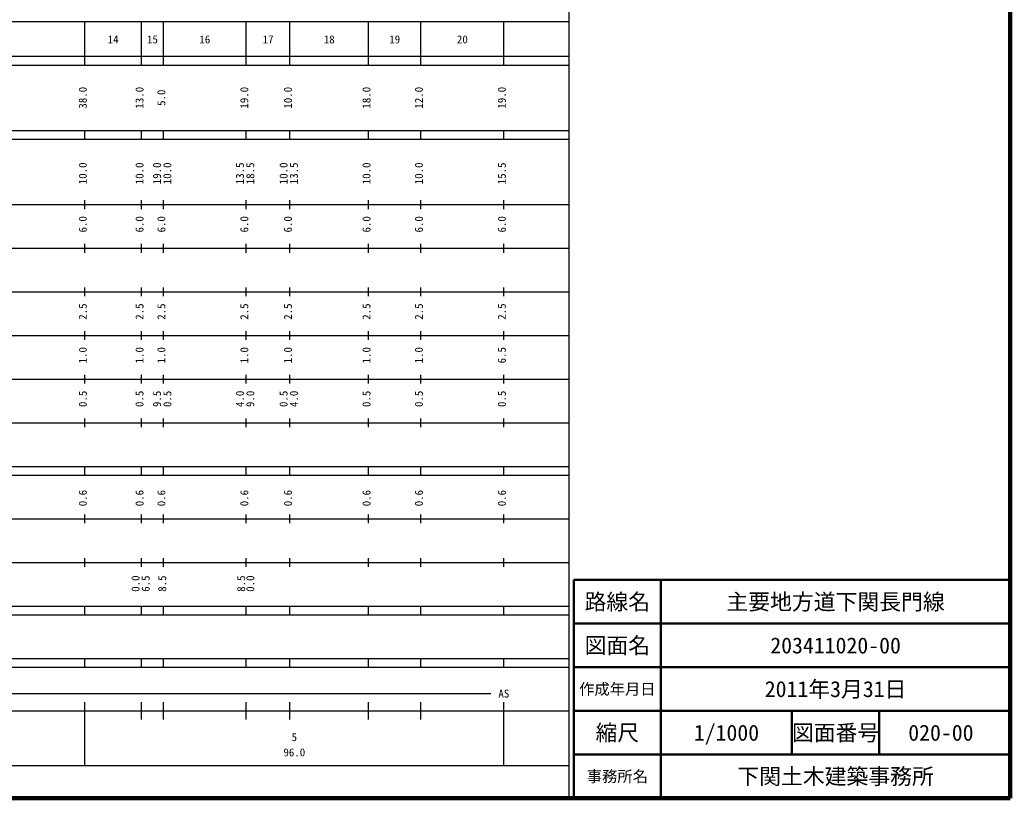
# Model space of a CAD drawing. Units: millimetres on the paper, enlarged 1000 times. Extents: x 40000 to 680000, y 20000 to 380000.
# Drawn here: x 453114 to 680000, y 20000 to 198357 of the extents above; entities that cross this region are included whole.
import ezdxf
from ezdxf.enums import TextEntityAlignment as Align

# ---------------------------------------------------------------- set-up
doc = ezdxf.new("R2010")
doc.units = ezdxf.units.MM
doc.header["$LTSCALE"] = 1000
for name, color, linetype, lineweight in [('M-TTL', 2, 'Continuous', 140), ('M-TTL-BAND', 7, 'Continuous', 25), ('M-TTL-FRAM', 2, 'Continuous', 50), ('M-TTL-LINE', 7, 'Continuous', 50)]:
    doc.layers.add(name, color=color, linetype=linetype, lineweight=lineweight)
doc.layers.add('M-TTL-TXT', color=7, linetype='Continuous')
doc.styles.add('ＭＳ ゴシック', font='')
doc.styles.get('ＭＳ ゴシック').set_extended_font_data('MS Gothic')

msp = doc.modelspace()

# ---------------------------------------------------------------- linework, layer by layer
at = {"layer": 'M-TTL'}
for p, q in [((680000, 20000), (680000, 380000)), ((40000, 20000), (680000, 20000))]:
    msp.add_line(p, q, dxfattribs=at)
at = {"layer": 'M-TTL-BAND'}
for p, q in [((579000, 20000), (579000, 370000)), ((68000, 198000), (579000, 198000)), ((468000, 188000), (468000, 198000)), ((481000, 188000), (481000, 198000)), ((486000, 188000), (486000, 198000)), ((505000, 188000), (505000, 198000)), ((515000, 188000), (515000, 198000)), ((533000, 188000), (533000, 198000)), ((545000, 188000), (545000, 198000)), ((564000, 188000), (564000, 198000)), ((40000, 190000), (579000, 190000)), ((40000, 188000), (579000, 188000)), ((40000, 173000), (579000, 173000)), ((468000, 171000), (468000, 173000)), ((481000, 171000), (481000, 173000)), ((486000, 171000), (486000, 173000)), ((505000, 171000), (505000, 173000)), ((515000, 171000), (515000, 173000)), ((533000, 171000), (533000, 173000)), ((545000, 171000), (545000, 173000)), ((564000, 171000), (564000, 173000)), ((40000, 171000), (579000, 171000)), ((468000, 155000), (468000, 157000)), ((481000, 155000), (481000, 157000)), ((486000, 155000), (486000, 157000)), ((505000, 155000), (505000, 157000)), ((515000, 155000), (515000, 157000)), ((533000, 155000), (533000, 157000)), ((545000, 155000), (545000, 157000)), ((564000, 155000), (564000, 157000)), ((40000, 156000), (579000, 156000)), ((46000, 146000), (579000, 146000)), ((468000, 145000), (468000, 147000)), ((481000, 145000), (481000, 147000)), ((486000, 145000), (486000, 147000)), ((505000, 145000), (505000, 147000)), ((515000, 145000), (515000, 147000)), ((533000, 145000), (533000, 147000)), ((545000, 145000), (545000, 147000)), ((564000, 145000), (564000, 147000)), ((468000, 135000), (468000, 137000)), ((481000, 135000), (481000, 137000)), ((486000, 135000), (486000, 137000)), ((505000, 135000), (505000, 137000)), ((515000, 135000), (515000, 137000)), ((533000, 135000), (533000, 137000)), ((545000, 135000), (545000, 137000)), ((564000, 135000), (564000, 137000)), ((52000, 136000), (579000, 136000)), ((46000, 126000), (579000, 126000)), ((468000, 125000), (468000, 127000)), ((481000, 125000), (481000, 127000)), ((486000, 125000), (486000, 127000)), ((505000, 125000), (505000, 127000)), ((515000, 125000), (515000, 127000)), ((533000, 125000), (533000, 127000)), ((545000, 125000), (545000, 127000)), ((564000, 125000), (564000, 127000)), ((52000, 116000), (579000, 116000)), ((468000, 115000), (468000, 117000)), ((481000, 115000), (481000, 117000)), ((486000, 115000), (486000, 117000)), ((505000, 115000), (505000, 117000)), ((515000, 115000), (515000, 117000)), ((533000, 115000), (533000, 117000)), ((545000, 115000), (545000, 117000)), ((564000, 115000), (564000, 117000)), ((468000, 105000), (468000, 107000)), ((481000, 105000), (481000, 107000)), ((486000, 105000), (486000, 107000)), ((505000, 105000), (505000, 107000)), ((515000, 105000), (515000, 107000)), ((533000, 105000), (533000, 107000)), ((545000, 105000), (545000, 107000)), ((564000, 105000), (564000, 107000)), ((46000, 106000), (579000, 106000)), ((40000, 96000), (579000, 96000)), ((468000, 94000), (468000, 96000)), ((481000, 94000), (481000, 96000)), ((486000, 94000), (486000, 96000)), ((505000, 94000), (505000, 96000)), ((515000, 94000), (515000, 96000)), ((533000, 94000), (533000, 96000)), ((545000, 94000), (545000, 96000)), ((564000, 94000), (564000, 96000)), ((40000, 94000), (579000, 94000)), ((49000, 84000), (579000, 84000)), ((468000, 83000), (468000, 85000)), ((481000, 83000), (481000, 85000)), ((486000, 83000), (486000, 85000)), ((505000, 83000), (505000, 85000)), ((515000, 83000), (515000, 85000)), ((533000, 83000), (533000, 85000)), ((545000, 83000), (545000, 85000)), ((564000, 83000), (564000, 85000)), ((468000, 73000), (468000, 75000)), ((481000, 73000), (481000, 75000)), ((486000, 73000), (486000, 75000)), ((505000, 73000), (505000, 75000)), ((515000, 73000), (515000, 75000)), ((533000, 73000), (533000, 75000)), ((545000, 73000), (545000, 75000)), ((564000, 73000), (564000, 75000)), ((40000, 74000), (579000, 74000)), ((40000, 64000), (579000, 64000)), ((468000, 62000), (468000, 64000)), ((481000, 62000), (481000, 64000)), ((486000, 62000), (486000, 64000)), ((505000, 62000), (505000, 64000)), ((515000, 62000), (515000, 64000)), ((533000, 62000), (533000, 64000)), ((545000, 62000), (545000, 64000)), ((564000, 62000), (564000, 64000)), ((40000, 62000), (579000, 62000)), ((40000, 52000), (579000, 52000)), ((40000, 50000), (579000, 50000)), ((468000, 50000), (468000, 52000)), ((481000, 50000), (481000, 52000)), ((486000, 50000), (486000, 52000)), ((505000, 50000), (505000, 52000)), ((515000, 50000), (515000, 52000)), ((533000, 50000), (533000, 52000)), ((545000, 50000), (545000, 52000)), ((564000, 50000), (564000, 52000)), ((71000, 44000), (561000, 44000)), ((468000, 27500), (468000, 42000)), ((481000, 38000), (481000, 42000)), ((486000, 38000), (486000, 42000)), ((505000, 38000), (505000, 42000)), ((515000, 38000), (515000, 42000)), ((533000, 38000), (533000, 42000)), ((545000, 38000), (545000, 42000)), ((564000, 27500), (564000, 42000)), ((40000, 40000), (579000, 40000)), ((68000, 27500), (579000, 27500))]:
    msp.add_line(p, q, dxfattribs=at)
at = {"layer": 'M-TTL-FRAM'}
for p, q in [((680000, 70000), (580000, 70000)), ((580000, 70000), (580000, 20000))]:
    msp.add_line(p, q, dxfattribs=at)
at = {"layer": 'M-TTL-LINE'}
for p, q in [((600000, 70000), (600000, 20000)), ((680000, 60000), (580000, 60000)), ((680000, 50000), (580000, 50000)), ((680000, 40000), (580000, 40000)), ((630000, 40000), (630000, 30000)), ((650000, 40000), (650000, 30000)), ((680000, 30000), (580000, 30000))]:
    msp.add_line(p, q, dxfattribs=at)

# ---------------------------------------------------------------- texts
at = {"layer": 'M-TTL-BAND', "style": 'ＭＳ ゴシック'}
for s, p in [('14', (474500, 192405)), ('15', (483500, 192405)), ('16', (495500, 192405)), ('17', (510000, 192405)), ('18', (524000, 192405)), ('19', (539000, 192405)), ('20', (554500, 192405)), ('AS', (564000, 42500)), ('5', (516000, 32523)), ('96.0', (516000, 29033))]:
    msp.add_text(s, height=1833, dxfattribs=at).set_placement(p, align=Align.BOTTOM_CENTER)
for s, p in [('38.0', (469000, 180500)), ('13.0', (482000, 180500)), ('5.0', (487000, 180500)), ('19.0', (506000, 180500)), ('10.0', (516000, 180500)), ('18.0', (534000, 180500)), ('12.0', (546000, 180500)), ('19.0', (565000, 180500)), ('10.0', (469000, 163174)), ('10.0', (482000, 163174)), ('19.0', (486000, 163174)), ('10.0', (488370, 163174)), ('13.5', (505000, 163174)), ('18.5', (507370, 163174)), ('10.0', (515000, 163174)), ('13.5', (517370, 163174)), ('10.0', (534000, 163174)), ('10.0', (546000, 163174)), ('15.5', (565000, 163174)), ('6.0', (469000, 151500)), ('6.0', (482000, 151500)), ('6.0', (487000, 151500)), ('6.0', (506000, 151500)), ('6.0', (516000, 151500)), ('6.0', (534000, 151500)), ('6.0', (546000, 151500)), ('6.0', (565000, 151500)), ('2.5', (469000, 131500)), ('2.5', (482000, 131500)), ('2.5', (487000, 131500)), ('2.5', (506000, 131500)), ('2.5', (516000, 131500)), ('2.5', (534000, 131500)), ('2.5', (546000, 131500)), ('2.5', (565000, 131500)), ('1.0', (469000, 121500)), ('1.0', (482000, 121500)), ('1.0', (487000, 121500)), ('1.0', (506000, 121500)), ('1.0', (516000, 121500)), ('1.0', (534000, 121500)), ('1.0', (546000, 121500)), ('6.5', (565000, 121500)), ('0.5', (469000, 111500)), ('0.5', (482000, 111500)), ('9.5', (486000, 111500)), ('0.5', (488370, 111500)), ('4.0', (505000, 111500)), ('9.0', (507370, 111500)), ('0.5', (515000, 111500)), ('4.0', (517370, 111500)), ('0.5', (534000, 111500)), ('0.5', (546000, 111500)), ('0.5', (565000, 111500)), ('0.6', (469000, 88764)), ('0.6', (482000, 88764)), ('0.6', (487000, 88764)), ('0.6', (506000, 88764)), ('0.6', (516000, 88764)), ('0.6', (534000, 88764)), ('0.6', (546000, 88764)), ('0.6', (565000, 88764)), ('0.0', (481079, 69167)), ('6.5', (483390, 69167)), ('8.5', (487191, 69167)), ('8.5', (505282, 69167)), ('0.0', (507371, 69167))]:
    msp.add_text(s, height=1833, rotation=90, dxfattribs=at).set_placement(p, align=Align.BOTTOM_CENTER)
at = {"layer": 'M-TTL-TXT', "style": 'ＭＳ ゴシック'}
for s, height, p in [('路線名', 3666, (590000, 65000)), ('路線名', 3666, (590000, 65000)), ('主要地方道下関長門線', 3666, (640000, 65000)), ('図面名', 3666, (590000, 55000)), ('図面名', 3666, (590000, 55000)), ('203411020-00', 3666, (640000, 55000)), ('作成年月日', 2566, (590000, 45000)), ('作成年月日', 2566, (590000, 45000)), ('2011年3月31日', 3666, (640000, 45000)), ('縮尺', 3666, (590000, 35000)), ('縮尺', 3666, (590000, 35000)), ('1/1000', 3666, (615000, 35000)), ('図面番号', 3666, (640000, 35000)), ('図面番号', 3666, (640000, 35000)), ('020-00', 3666, (664125, 35000)), ('下関土木建築事務所', 3666, (640000, 25000)), ('事務所名', 2566, (590000, 25000)), ('事務所名', 2566, (590000, 25000))]:
    msp.add_text(s, height=height, dxfattribs=at).set_placement(p, align=Align.MIDDLE_CENTER)

doc.saveas('drawing.dxf')
